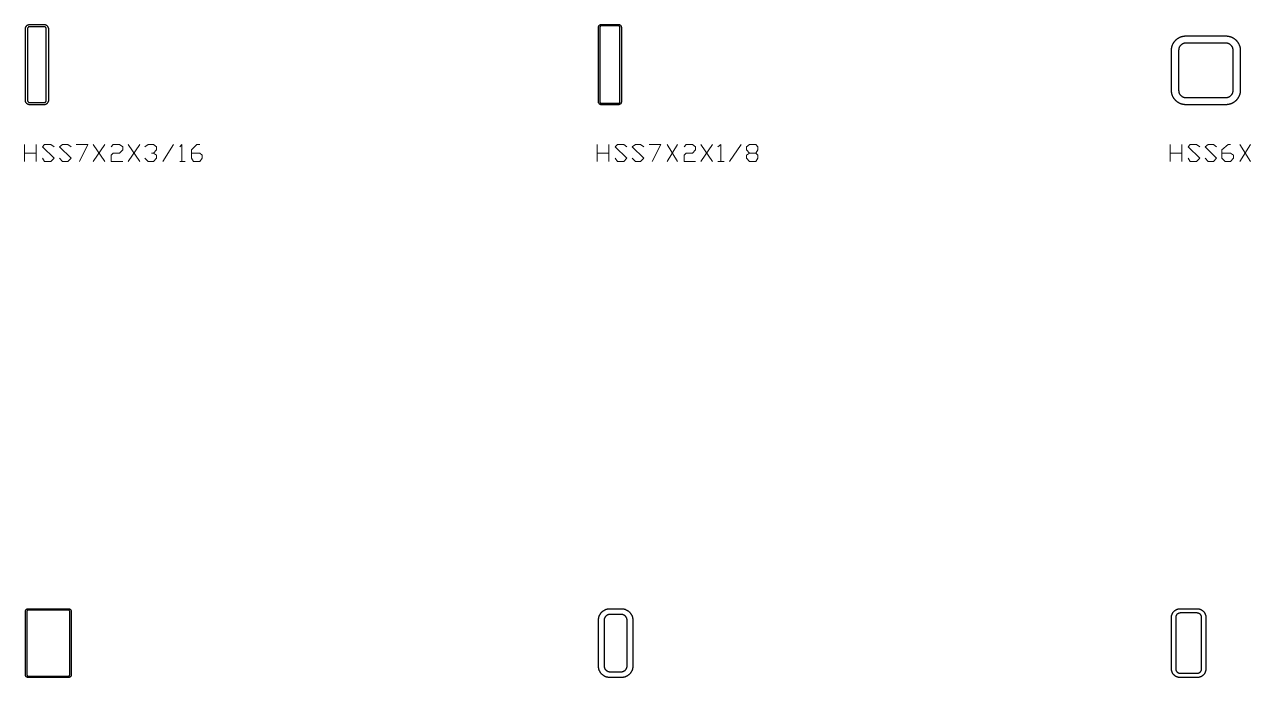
# Model space of a CAD drawing. Header units: inches. Extents: x 0 to 975, y -1305 to 34.
# Drawn here: x 749.9 to 856.9, y -950 to -893 of the extents above; entities that cross this region are included whole.
import ezdxf

# ---------------------------------------------------------------- set-up
doc = ezdxf.new("R2010")
doc.units = ezdxf.units.IN
doc.header["$MEASUREMENT"] = 0
doc.layers.add('AISC_STEEL', color=7, linetype='Continuous')

msp = doc.modelspace()

# ---------------------------------------------------------------- linework, layer by layer
at = {"color": 3, "lineweight": 0}
for p, q in [((749.92, -904.96), (749.92, -903.48)), ((750.94, -903.48), (750.94, -904.96)), ((755.92, -903.48), (756.93, -904.96)), ((755.92, -904.96), (756.93, -903.48)), ((758.96, -903.48), (759.97, -904.96)), ((758.96, -904.96), (759.97, -903.48)), ((762, -904.96), (762.92, -903.48)), ((799.9, -904.96), (799.9, -903.48)), ((800.92, -903.48), (800.92, -904.96)), ((805.99, -903.48), (806.91, -904.96)), ((805.99, -904.96), (806.91, -903.48)), ((808.94, -903.48), (809.95, -904.96)), ((808.94, -904.96), (809.95, -903.48)), ((811.43, -904.96), (812.44, -903.48)), ((849.88, -904.96), (849.88, -903.48)), ((850.9, -903.48), (850.9, -904.96)), ((855.97, -903.48), (856.89, -904.96)), ((855.97, -904.96), (856.89, -903.48)), ((749.92, -904.22), (750.94, -904.22)), ((763.48, -904.96), (763.94, -904.96)), ((799.9, -904.22), (800.92, -904.22)), ((810.42, -904.96), (810.97, -904.96)), ((849.88, -904.22), (850.9, -904.22))]:
    msp.add_line(p, q, dxfattribs=at)
for points in [[(751.49, -904.68), (751.67, -904.96), (752.23, -904.96), (752.5, -904.68), (751.49, -903.67), (751.67, -903.48), (752.23, -903.48), (752.5, -903.67)], [(752.97, -904.68), (753.24, -904.96), (753.7, -904.96), (753.98, -904.68), (752.97, -903.67), (753.24, -903.48), (753.7, -903.48), (753.98, -903.67)], [(754.44, -903.48), (755.45, -903.48), (754.72, -904.96)], [(757.48, -903.67), (757.67, -903.48), (758.22, -903.48), (758.5, -903.67), (758.5, -903.94), (758.22, -904.22), (757.67, -904.22), (757.48, -904.4), (757.48, -904.96), (758.5, -904.96)], [(760.43, -903.67), (760.71, -903.48), (761.17, -903.48), (761.45, -903.67), (761.45, -903.94), (761.17, -904.22), (760.99, -904.22)], [(763.48, -903.67), (763.66, -903.48), (763.66, -904.96)], [(764.49, -904.22), (765.23, -904.22), (765.41, -904.4), (765.41, -904.68), (765.23, -904.96), (764.68, -904.96), (764.49, -904.68), (764.49, -903.94), (764.95, -903.48), (765.23, -903.48)], [(801.47, -904.68), (801.66, -904.96), (802.21, -904.96), (802.49, -904.68), (801.47, -903.67), (801.66, -903.48), (802.21, -903.48), (802.49, -903.67)], [(802.95, -904.68), (803.22, -904.96), (803.68, -904.96), (803.96, -904.68), (802.95, -903.67), (803.22, -903.48), (803.68, -903.48), (803.96, -903.67)], [(804.42, -903.48), (805.44, -903.48), (804.7, -904.96)], [(807.47, -903.67), (807.65, -903.48), (808.2, -903.48), (808.48, -903.67), (808.48, -903.94), (808.2, -904.22), (807.65, -904.22), (807.47, -904.4), (807.47, -904.96), (808.48, -904.96)], [(810.42, -903.67), (810.69, -903.48), (810.69, -904.96)], [(813.74, -904.22), (813.92, -904.4), (813.92, -904.68), (813.74, -904.96), (813.18, -904.96), (812.91, -904.68), (812.91, -904.4), (813.18, -904.22), (813.74, -904.22), (813.92, -903.94), (813.92, -903.67), (813.74, -903.48), (813.18, -903.48), (812.91, -903.67), (812.91, -903.94), (813.18, -904.22)], [(851.45, -904.68), (851.64, -904.96), (852.19, -904.96), (852.47, -904.68), (851.45, -903.67), (851.64, -903.48), (852.19, -903.48), (852.47, -903.67)], [(852.93, -904.68), (853.2, -904.96), (853.67, -904.96), (853.94, -904.68), (852.93, -903.67), (853.2, -903.48), (853.67, -903.48), (853.94, -903.67)], [(854.4, -904.22), (855.14, -904.22), (855.42, -904.4), (855.42, -904.68), (855.14, -904.96), (854.68, -904.96), (854.4, -904.68), (854.4, -903.94), (854.96, -903.48), (855.14, -903.48)], [(761.17, -904.22), (761.45, -904.4), (761.45, -904.68), (761.17, -904.96), (760.71, -904.96), (760.43, -904.68)]]:
    msp.add_lwpolyline(points, dxfattribs=at)
at = {"layer": 'AISC_STEEL'}
for points in [[(751.62, -893), (751.65, -893), (751.68, -893), (751.71, -893.01), (751.74, -893.02), (751.77, -893.03), (751.8, -893.04), (751.82, -893.06), (751.85, -893.07), (751.87, -893.09), (751.89, -893.11), (751.91, -893.13), (751.93, -893.15), (751.94, -893.18), (751.96, -893.2), (751.97, -893.23), (751.98, -893.26), (751.99, -893.29), (752, -893.32), (752, -893.35), (752, -893.37), (752, -899.62), (752, -899.65), (752, -899.68), (751.99, -899.71), (751.98, -899.74), (751.97, -899.77), (751.96, -899.8), (751.94, -899.82), (751.93, -899.85), (751.91, -899.87), (751.89, -899.89), (751.87, -899.91), (751.85, -899.93), (751.82, -899.94), (751.8, -899.96), (751.77, -899.97), (751.74, -899.98), (751.71, -899.99), (751.68, -900), (751.65, -900), (751.62, -900), (750.38, -900), (750.35, -900), (750.32, -900), (750.29, -899.99), (750.26, -899.98), (750.23, -899.97), (750.2, -899.96), (750.18, -899.94), (750.15, -899.93), (750.13, -899.91), (750.11, -899.89), (750.09, -899.87), (750.07, -899.85), (750.06, -899.82), (750.04, -899.8), (750.03, -899.77), (750.02, -899.74), (750.01, -899.71), (750, -899.68), (750, -899.65), (750, -899.62), (750, -893.37), (750, -893.35), (750, -893.32), (750.01, -893.29), (750.02, -893.26), (750.03, -893.23), (750.04, -893.2), (750.06, -893.18), (750.07, -893.15), (750.09, -893.13), (750.11, -893.11), (750.13, -893.09), (750.15, -893.07), (750.18, -893.06), (750.2, -893.04), (750.23, -893.03), (750.26, -893.02), (750.29, -893.01), (750.32, -893), (750.35, -893), (750.38, -893)], [(750.38, -893.19), (750.35, -893.19), (750.33, -893.19), (750.3, -893.2), (750.28, -893.21), (750.26, -893.23), (750.24, -893.24), (750.23, -893.26), (750.21, -893.28), (750.2, -893.3), (750.19, -893.33), (750.19, -893.35), (750.19, -893.37), (750.19, -899.62), (750.19, -899.65), (750.19, -899.67), (750.2, -899.7), (750.21, -899.72), (750.23, -899.74), (750.24, -899.76), (750.26, -899.77), (750.28, -899.79), (750.3, -899.8), (750.33, -899.81), (750.35, -899.81), (750.38, -899.81), (751.62, -899.81), (751.65, -899.81), (751.67, -899.81), (751.7, -899.8), (751.72, -899.79), (751.74, -899.77), (751.76, -899.76), (751.77, -899.74), (751.79, -899.72), (751.8, -899.7), (751.81, -899.67), (751.81, -899.65), (751.81, -899.62), (751.81, -893.37), (751.81, -893.35), (751.81, -893.33), (751.8, -893.3), (751.79, -893.28), (751.77, -893.26), (751.76, -893.24), (751.74, -893.23), (751.72, -893.21), (751.7, -893.2), (751.67, -893.19), (751.65, -893.19), (751.62, -893.19)], [(801.75, -893), (801.78, -893), (801.81, -893.01), (801.83, -893.01), (801.86, -893.02), (801.88, -893.04), (801.91, -893.05), (801.93, -893.07), (801.95, -893.09), (801.96, -893.12), (801.98, -893.14), (801.99, -893.17), (801.99, -893.19), (802, -893.22), (802, -893.25), (802, -899.75), (802, -899.78), (801.99, -899.81), (801.99, -899.83), (801.98, -899.86), (801.96, -899.88), (801.95, -899.91), (801.93, -899.93), (801.91, -899.95), (801.88, -899.96), (801.86, -899.98), (801.83, -899.99), (801.81, -899.99), (801.78, -900), (801.75, -900), (800.25, -900), (800.22, -900), (800.19, -899.99), (800.17, -899.99), (800.14, -899.98), (800.12, -899.96), (800.09, -899.95), (800.07, -899.93), (800.05, -899.91), (800.04, -899.88), (800.02, -899.86), (800.01, -899.83), (800.01, -899.81), (800, -899.78), (800, -899.75), (800, -893.25), (800, -893.22), (800.01, -893.19), (800.01, -893.17), (800.02, -893.14), (800.04, -893.12), (800.05, -893.09), (800.07, -893.07), (800.09, -893.05), (800.12, -893.04), (800.14, -893.02), (800.17, -893.01), (800.19, -893.01), (800.22, -893), (800.25, -893)], [(800.25, -893.12), (800.23, -893.13), (800.22, -893.13), (800.2, -893.13), (800.19, -893.14), (800.17, -893.15), (800.16, -893.16), (800.15, -893.17), (800.14, -893.19), (800.13, -893.2), (800.13, -893.22), (800.13, -893.23), (800.12, -893.25), (800.12, -899.75), (800.13, -899.77), (800.13, -899.78), (800.13, -899.8), (800.14, -899.81), (800.15, -899.83), (800.16, -899.84), (800.17, -899.85), (800.19, -899.86), (800.2, -899.87), (800.22, -899.87), (800.23, -899.87), (800.25, -899.87), (801.75, -899.87), (801.77, -899.87), (801.78, -899.87), (801.8, -899.87), (801.81, -899.86), (801.83, -899.85), (801.84, -899.84), (801.85, -899.83), (801.86, -899.81), (801.87, -899.8), (801.87, -899.78), (801.87, -899.77), (801.88, -899.75), (801.88, -893.25), (801.87, -893.23), (801.87, -893.22), (801.87, -893.2), (801.86, -893.19), (801.85, -893.17), (801.84, -893.16), (801.83, -893.15), (801.81, -893.14), (801.8, -893.13), (801.78, -893.13), (801.77, -893.13), (801.75, -893.12)], [(854.75, -894), (854.78, -894), (854.81, -894), (854.84, -894), (854.87, -894.01), (854.9, -894.01), (854.93, -894.01), (854.96, -894.02), (854.99, -894.02), (855.02, -894.03), (855.04, -894.04), (855.07, -894.04), (855.1, -894.05), (855.13, -894.06), (855.16, -894.07), (855.19, -894.08), (855.21, -894.09), (855.24, -894.1), (855.27, -894.11), (855.3, -894.13), (855.32, -894.14), (855.35, -894.15), (855.38, -894.17), (855.4, -894.18), (855.43, -894.2), (855.45, -894.21), (855.48, -894.23), (855.5, -894.25), (855.52, -894.27), (855.55, -894.29), (855.57, -894.31), (855.59, -894.33), (855.61, -894.35), (855.63, -894.37), (855.65, -894.39), (855.67, -894.41), (855.69, -894.43), (855.71, -894.45), (855.73, -894.48), (855.75, -894.5), (855.77, -894.52), (855.79, -894.55), (855.8, -894.57), (855.82, -894.6), (855.83, -894.62), (855.85, -894.65), (855.86, -894.68), (855.87, -894.7), (855.89, -894.73), (855.9, -894.76), (855.91, -894.79), (855.92, -894.81), (855.93, -894.84), (855.94, -894.87), (855.95, -894.9), (855.96, -894.93), (855.96, -894.96), (855.97, -894.98), (855.98, -895.01), (855.98, -895.04), (855.99, -895.07), (855.99, -895.1), (855.99, -895.13), (856, -895.16), (856, -895.19), (856, -895.22), (856, -895.25), (856, -898.75), (856, -898.78), (856, -898.81), (856, -898.84), (855.99, -898.87), (855.99, -898.9), (855.99, -898.93), (855.98, -898.96), (855.98, -898.99), (855.97, -899.02), (855.96, -899.04), (855.96, -899.07), (855.95, -899.1), (855.94, -899.13), (855.93, -899.16), (855.92, -899.19), (855.91, -899.21), (855.9, -899.24), (855.89, -899.27), (855.87, -899.3), (855.86, -899.32), (855.85, -899.35), (855.83, -899.38), (855.82, -899.4), (855.8, -899.43), (855.79, -899.45), (855.77, -899.48), (855.75, -899.5), (855.73, -899.52), (855.71, -899.55), (855.69, -899.57), (855.67, -899.59), (855.65, -899.61), (855.63, -899.63), (855.61, -899.65), (855.59, -899.67), (855.57, -899.69), (855.55, -899.71), (855.52, -899.73), (855.5, -899.75), (855.48, -899.77), (855.45, -899.79), (855.43, -899.8), (855.4, -899.82), (855.38, -899.83), (855.35, -899.85), (855.32, -899.86), (855.3, -899.87), (855.27, -899.89), (855.24, -899.9), (855.21, -899.91), (855.19, -899.92), (855.16, -899.93), (855.13, -899.94), (855.1, -899.95), (855.07, -899.96), (855.04, -899.96), (855.02, -899.97), (854.99, -899.98), (854.96, -899.98), (854.93, -899.99), (854.9, -899.99), (854.87, -899.99), (854.84, -900), (854.81, -900), (854.78, -900), (854.75, -900), (851.25, -900), (851.22, -900), (851.19, -900), (851.16, -900), (851.13, -899.99), (851.1, -899.99), (851.07, -899.99), (851.04, -899.98), (851.01, -899.98), (850.98, -899.97), (850.96, -899.96), (850.93, -899.96), (850.9, -899.95), (850.87, -899.94), (850.84, -899.93), (850.81, -899.92), (850.79, -899.91), (850.76, -899.9), (850.73, -899.89), (850.7, -899.87), (850.68, -899.86), (850.65, -899.85), (850.62, -899.83), (850.6, -899.82), (850.57, -899.8), (850.55, -899.79), (850.52, -899.77), (850.5, -899.75), (850.48, -899.73), (850.45, -899.71), (850.43, -899.69), (850.41, -899.67), (850.39, -899.65), (850.37, -899.63), (850.35, -899.61), (850.33, -899.59), (850.31, -899.57), (850.29, -899.55), (850.27, -899.52), (850.25, -899.5), (850.23, -899.48), (850.21, -899.45), (850.2, -899.43), (850.18, -899.4), (850.17, -899.38), (850.15, -899.35), (850.14, -899.32), (850.13, -899.3), (850.11, -899.27), (850.1, -899.24), (850.09, -899.21), (850.08, -899.19), (850.07, -899.16), (850.06, -899.13), (850.05, -899.1), (850.04, -899.07), (850.04, -899.04), (850.03, -899.02), (850.02, -898.99), (850.02, -898.96), (850.01, -898.93), (850.01, -898.9), (850.01, -898.87), (850, -898.84), (850, -898.81), (850, -898.78), (850, -898.75), (850, -895.25), (850, -895.22), (850, -895.19), (850, -895.16), (850.01, -895.13), (850.01, -895.1), (850.01, -895.07), (850.02, -895.04), (850.02, -895.01), (850.03, -894.98), (850.04, -894.96), (850.04, -894.93), (850.05, -894.9), (850.06, -894.87), (850.07, -894.84), (850.08, -894.81), (850.09, -894.79), (850.1, -894.76), (850.11, -894.73), (850.13, -894.7), (850.14, -894.68), (850.15, -894.65), (850.17, -894.62), (850.18, -894.6), (850.2, -894.57), (850.21, -894.55), (850.23, -894.52), (850.25, -894.5), (850.27, -894.48), (850.29, -894.45), (850.31, -894.43), (850.33, -894.41), (850.35, -894.39), (850.37, -894.37), (850.39, -894.35), (850.41, -894.33), (850.43, -894.31), (850.45, -894.29), (850.48, -894.27), (850.5, -894.25), (850.52, -894.23), (850.55, -894.21), (850.57, -894.2), (850.6, -894.18), (850.62, -894.17), (850.65, -894.15), (850.68, -894.14), (850.7, -894.13), (850.73, -894.11), (850.76, -894.1), (850.79, -894.09), (850.81, -894.08), (850.84, -894.07), (850.87, -894.06), (850.9, -894.05), (850.93, -894.04), (850.96, -894.04), (850.98, -894.03), (851.01, -894.02), (851.04, -894.02), (851.07, -894.01), (851.1, -894.01), (851.13, -894.01), (851.16, -894), (851.19, -894), (851.22, -894), (851.25, -894)], [(851.25, -894.62), (851.22, -894.63), (851.19, -894.63), (851.16, -894.63), (851.13, -894.64), (851.1, -894.64), (851.07, -894.65), (851.05, -894.66), (851.02, -894.67), (850.99, -894.68), (850.96, -894.69), (850.94, -894.71), (850.91, -894.72), (850.89, -894.74), (850.86, -894.76), (850.84, -894.78), (850.82, -894.8), (850.8, -894.82), (850.78, -894.84), (850.76, -894.86), (850.74, -894.89), (850.72, -894.91), (850.71, -894.94), (850.69, -894.96), (850.68, -894.99), (850.67, -895.02), (850.66, -895.05), (850.65, -895.07), (850.64, -895.1), (850.64, -895.13), (850.63, -895.16), (850.63, -895.19), (850.63, -895.22), (850.62, -895.25), (850.62, -898.75), (850.63, -898.78), (850.63, -898.81), (850.63, -898.84), (850.64, -898.87), (850.64, -898.9), (850.65, -898.93), (850.66, -898.95), (850.67, -898.98), (850.68, -899.01), (850.69, -899.04), (850.71, -899.06), (850.72, -899.09), (850.74, -899.11), (850.76, -899.14), (850.78, -899.16), (850.8, -899.18), (850.82, -899.2), (850.84, -899.22), (850.86, -899.24), (850.89, -899.26), (850.91, -899.28), (850.94, -899.29), (850.96, -899.31), (850.99, -899.32), (851.02, -899.33), (851.05, -899.34), (851.07, -899.35), (851.1, -899.36), (851.13, -899.36), (851.16, -899.37), (851.19, -899.37), (851.22, -899.37), (851.25, -899.38), (854.75, -899.38), (854.78, -899.37), (854.81, -899.37), (854.84, -899.37), (854.87, -899.36), (854.9, -899.36), (854.93, -899.35), (854.95, -899.34), (854.98, -899.33), (855.01, -899.32), (855.04, -899.31), (855.06, -899.29), (855.09, -899.28), (855.11, -899.26), (855.14, -899.24), (855.16, -899.22), (855.18, -899.2), (855.2, -899.18), (855.22, -899.16), (855.24, -899.14), (855.26, -899.11), (855.28, -899.09), (855.29, -899.06), (855.31, -899.04), (855.32, -899.01), (855.33, -898.98), (855.34, -898.95), (855.35, -898.93), (855.36, -898.9), (855.36, -898.87), (855.37, -898.84), (855.37, -898.81), (855.37, -898.78), (855.38, -898.75), (855.38, -895.25), (855.37, -895.22), (855.37, -895.19), (855.37, -895.16), (855.36, -895.13), (855.36, -895.1), (855.35, -895.07), (855.34, -895.05), (855.33, -895.02), (855.32, -894.99), (855.31, -894.96), (855.29, -894.94), (855.28, -894.91), (855.26, -894.89), (855.24, -894.86), (855.22, -894.84), (855.2, -894.82), (855.18, -894.8), (855.16, -894.78), (855.14, -894.76), (855.11, -894.74), (855.09, -894.72), (855.06, -894.71), (855.04, -894.69), (855.01, -894.68), (854.98, -894.67), (854.95, -894.66), (854.93, -894.65), (854.9, -894.64), (854.87, -894.64), (854.84, -894.63), (854.81, -894.63), (854.78, -894.63), (854.75, -894.62)], [(753.75, -944), (753.78, -944), (753.81, -944.01), (753.83, -944.01), (753.86, -944.02), (753.88, -944.04), (753.91, -944.05), (753.93, -944.07), (753.95, -944.09), (753.96, -944.12), (753.98, -944.14), (753.99, -944.17), (753.99, -944.19), (754, -944.22), (754, -944.25), (754, -949.75), (754, -949.78), (753.99, -949.81), (753.99, -949.83), (753.98, -949.86), (753.96, -949.88), (753.95, -949.91), (753.93, -949.93), (753.91, -949.95), (753.88, -949.96), (753.86, -949.98), (753.83, -949.99), (753.81, -949.99), (753.78, -950), (753.75, -950), (750.25, -950), (750.22, -950), (750.19, -949.99), (750.17, -949.99), (750.14, -949.98), (750.12, -949.96), (750.09, -949.95), (750.07, -949.93), (750.05, -949.91), (750.04, -949.88), (750.02, -949.86), (750.01, -949.83), (750.01, -949.81), (750, -949.78), (750, -949.75), (750, -944.25), (750, -944.22), (750.01, -944.19), (750.01, -944.17), (750.02, -944.14), (750.04, -944.12), (750.05, -944.09), (750.07, -944.07), (750.09, -944.05), (750.12, -944.04), (750.14, -944.02), (750.17, -944.01), (750.19, -944.01), (750.22, -944), (750.25, -944)], [(750.25, -944.12), (750.23, -944.13), (750.22, -944.13), (750.2, -944.13), (750.19, -944.14), (750.17, -944.15), (750.16, -944.16), (750.15, -944.17), (750.14, -944.19), (750.13, -944.2), (750.13, -944.22), (750.13, -944.23), (750.12, -944.25), (750.12, -949.75), (750.13, -949.77), (750.13, -949.78), (750.13, -949.8), (750.14, -949.81), (750.15, -949.83), (750.16, -949.84), (750.17, -949.85), (750.19, -949.86), (750.2, -949.87), (750.22, -949.87), (750.23, -949.87), (750.25, -949.87), (753.75, -949.87), (753.77, -949.87), (753.78, -949.87), (753.8, -949.87), (753.81, -949.86), (753.83, -949.85), (753.84, -949.84), (753.85, -949.83), (753.86, -949.81), (753.87, -949.8), (753.87, -949.78), (753.87, -949.77), (753.88, -949.75), (753.88, -944.25), (753.87, -944.23), (753.87, -944.22), (753.87, -944.2), (753.86, -944.19), (753.85, -944.17), (753.84, -944.16), (753.83, -944.15), (753.81, -944.14), (753.8, -944.13), (753.78, -944.13), (753.77, -944.13), (753.75, -944.12)], [(802, -944), (802.03, -944), (802.06, -944), (802.09, -944), (802.12, -944.01), (802.15, -944.01), (802.18, -944.02), (802.21, -944.02), (802.23, -944.03), (802.26, -944.04), (802.29, -944.04), (802.32, -944.05), (802.35, -944.06), (802.38, -944.07), (802.4, -944.08), (802.43, -944.1), (802.46, -944.11), (802.48, -944.12), (802.51, -944.14), (802.53, -944.15), (802.56, -944.17), (802.58, -944.19), (802.61, -944.21), (802.63, -944.22), (802.65, -944.24), (802.67, -944.26), (802.7, -944.28), (802.72, -944.3), (802.74, -944.33), (802.76, -944.35), (802.78, -944.37), (802.79, -944.39), (802.81, -944.42), (802.83, -944.44), (802.85, -944.47), (802.86, -944.49), (802.88, -944.52), (802.89, -944.54), (802.9, -944.57), (802.92, -944.6), (802.93, -944.62), (802.94, -944.65), (802.95, -944.68), (802.96, -944.71), (802.96, -944.74), (802.97, -944.77), (802.98, -944.79), (802.98, -944.82), (802.99, -944.85), (802.99, -944.88), (803, -944.91), (803, -944.94), (803, -944.97), (803, -945), (803, -949), (803, -949.03), (803, -949.06), (803, -949.09), (802.99, -949.12), (802.99, -949.15), (802.98, -949.18), (802.98, -949.21), (802.97, -949.23), (802.96, -949.26), (802.96, -949.29), (802.95, -949.32), (802.94, -949.35), (802.93, -949.38), (802.92, -949.4), (802.9, -949.43), (802.89, -949.46), (802.88, -949.48), (802.86, -949.51), (802.85, -949.53), (802.83, -949.56), (802.81, -949.58), (802.79, -949.61), (802.78, -949.63), (802.76, -949.65), (802.74, -949.67), (802.72, -949.7), (802.7, -949.72), (802.67, -949.74), (802.65, -949.76), (802.63, -949.78), (802.61, -949.79), (802.58, -949.81), (802.56, -949.83), (802.53, -949.85), (802.51, -949.86), (802.48, -949.88), (802.46, -949.89), (802.43, -949.9), (802.4, -949.92), (802.38, -949.93), (802.35, -949.94), (802.32, -949.95), (802.29, -949.96), (802.26, -949.96), (802.23, -949.97), (802.21, -949.98), (802.18, -949.98), (802.15, -949.99), (802.12, -949.99), (802.09, -950), (802.06, -950), (802.03, -950), (802, -950), (801, -950), (800.97, -950), (800.94, -950), (800.91, -950), (800.88, -949.99), (800.85, -949.99), (800.82, -949.98), (800.79, -949.98), (800.77, -949.97), (800.74, -949.96), (800.71, -949.96), (800.68, -949.95), (800.65, -949.94), (800.62, -949.93), (800.6, -949.92), (800.57, -949.9), (800.54, -949.89), (800.52, -949.88), (800.49, -949.86), (800.47, -949.85), (800.44, -949.83), (800.42, -949.81), (800.39, -949.79), (800.37, -949.78), (800.35, -949.76), (800.33, -949.74), (800.3, -949.72), (800.28, -949.7), (800.26, -949.67), (800.24, -949.65), (800.22, -949.63), (800.21, -949.61), (800.19, -949.58), (800.17, -949.56), (800.15, -949.53), (800.14, -949.51), (800.12, -949.48), (800.11, -949.46), (800.1, -949.43), (800.08, -949.4), (800.07, -949.38), (800.06, -949.35), (800.05, -949.32), (800.04, -949.29), (800.04, -949.26), (800.03, -949.23), (800.02, -949.21), (800.02, -949.18), (800.01, -949.15), (800.01, -949.12), (800, -949.09), (800, -949.06), (800, -949.03), (800, -949), (800, -945), (800, -944.97), (800, -944.94), (800, -944.91), (800.01, -944.88), (800.01, -944.85), (800.02, -944.82), (800.02, -944.79), (800.03, -944.77), (800.04, -944.74), (800.04, -944.71), (800.05, -944.68), (800.06, -944.65), (800.07, -944.62), (800.08, -944.6), (800.1, -944.57), (800.11, -944.54), (800.12, -944.52), (800.14, -944.49), (800.15, -944.47), (800.17, -944.44), (800.19, -944.42), (800.21, -944.39), (800.22, -944.37), (800.24, -944.35), (800.26, -944.33), (800.28, -944.3), (800.3, -944.28), (800.33, -944.26), (800.35, -944.24), (800.37, -944.22), (800.39, -944.21), (800.42, -944.19), (800.44, -944.17), (800.47, -944.15), (800.49, -944.14), (800.52, -944.12), (800.54, -944.11), (800.57, -944.1), (800.6, -944.08), (800.62, -944.07), (800.65, -944.06), (800.68, -944.05), (800.71, -944.04), (800.74, -944.04), (800.77, -944.03), (800.79, -944.02), (800.82, -944.02), (800.85, -944.01), (800.88, -944.01), (800.91, -944), (800.94, -944), (800.97, -944), (801, -944)], [(801, -944.5), (800.97, -944.5), (800.94, -944.5), (800.91, -944.51), (800.88, -944.51), (800.86, -944.52), (800.83, -944.53), (800.8, -944.54), (800.78, -944.55), (800.75, -944.57), (800.73, -944.58), (800.7, -944.6), (800.68, -944.62), (800.66, -944.64), (800.64, -944.66), (800.62, -944.68), (800.6, -944.7), (800.58, -944.73), (800.57, -944.75), (800.55, -944.78), (800.54, -944.8), (800.53, -944.83), (800.52, -944.86), (800.51, -944.88), (800.51, -944.91), (800.5, -944.94), (800.5, -944.97), (800.5, -945), (800.5, -949), (800.5, -949.03), (800.5, -949.06), (800.51, -949.09), (800.51, -949.12), (800.52, -949.14), (800.53, -949.17), (800.54, -949.2), (800.55, -949.22), (800.57, -949.25), (800.58, -949.27), (800.6, -949.3), (800.62, -949.32), (800.64, -949.34), (800.66, -949.36), (800.68, -949.38), (800.7, -949.4), (800.73, -949.42), (800.75, -949.43), (800.78, -949.45), (800.8, -949.46), (800.83, -949.47), (800.86, -949.48), (800.88, -949.49), (800.91, -949.49), (800.94, -949.5), (800.97, -949.5), (801, -949.5), (802, -949.5), (802.03, -949.5), (802.06, -949.5), (802.09, -949.49), (802.12, -949.49), (802.14, -949.48), (802.17, -949.47), (802.2, -949.46), (802.22, -949.45), (802.25, -949.43), (802.27, -949.42), (802.3, -949.4), (802.32, -949.38), (802.34, -949.36), (802.36, -949.34), (802.38, -949.32), (802.4, -949.3), (802.42, -949.27), (802.43, -949.25), (802.45, -949.22), (802.46, -949.2), (802.47, -949.17), (802.48, -949.14), (802.49, -949.12), (802.49, -949.09), (802.5, -949.06), (802.5, -949.03), (802.5, -949), (802.5, -945), (802.5, -944.97), (802.5, -944.94), (802.49, -944.91), (802.49, -944.88), (802.48, -944.86), (802.47, -944.83), (802.46, -944.8), (802.45, -944.78), (802.43, -944.75), (802.42, -944.73), (802.4, -944.7), (802.38, -944.68), (802.36, -944.66), (802.34, -944.64), (802.32, -944.62), (802.3, -944.6), (802.27, -944.58), (802.25, -944.57), (802.22, -944.55), (802.2, -944.54), (802.17, -944.53), (802.14, -944.52), (802.12, -944.51), (802.09, -944.51), (802.06, -944.5), (802.03, -944.5), (802, -944.5)], [(852.25, -944), (852.28, -944), (852.31, -944), (852.34, -944.01), (852.37, -944.01), (852.4, -944.01), (852.43, -944.02), (852.45, -944.03), (852.48, -944.04), (852.51, -944.05), (852.54, -944.06), (852.56, -944.07), (852.59, -944.08), (852.62, -944.1), (852.64, -944.11), (852.67, -944.13), (852.69, -944.14), (852.71, -944.16), (852.74, -944.18), (852.76, -944.2), (852.78, -944.22), (852.8, -944.24), (852.82, -944.26), (852.84, -944.29), (852.86, -944.31), (852.87, -944.33), (852.89, -944.36), (852.9, -944.38), (852.92, -944.41), (852.93, -944.44), (852.94, -944.46), (852.95, -944.49), (852.96, -944.52), (852.97, -944.55), (852.98, -944.57), (852.99, -944.6), (852.99, -944.63), (852.99, -944.66), (853, -944.69), (853, -944.72), (853, -944.75), (853, -949.25), (853, -949.28), (853, -949.31), (852.99, -949.34), (852.99, -949.37), (852.99, -949.4), (852.98, -949.43), (852.97, -949.45), (852.96, -949.48), (852.95, -949.51), (852.94, -949.54), (852.93, -949.56), (852.92, -949.59), (852.9, -949.62), (852.89, -949.64), (852.87, -949.67), (852.86, -949.69), (852.84, -949.71), (852.82, -949.74), (852.8, -949.76), (852.78, -949.78), (852.76, -949.8), (852.74, -949.82), (852.71, -949.84), (852.69, -949.86), (852.67, -949.87), (852.64, -949.89), (852.62, -949.9), (852.59, -949.92), (852.56, -949.93), (852.54, -949.94), (852.51, -949.95), (852.48, -949.96), (852.45, -949.97), (852.43, -949.98), (852.4, -949.99), (852.37, -949.99), (852.34, -949.99), (852.31, -950), (852.28, -950), (852.25, -950), (850.75, -950), (850.72, -950), (850.69, -950), (850.66, -949.99), (850.63, -949.99), (850.6, -949.99), (850.57, -949.98), (850.55, -949.97), (850.52, -949.96), (850.49, -949.95), (850.46, -949.94), (850.44, -949.93), (850.41, -949.92), (850.38, -949.9), (850.36, -949.89), (850.33, -949.87), (850.31, -949.86), (850.29, -949.84), (850.26, -949.82), (850.24, -949.8), (850.22, -949.78), (850.2, -949.76), (850.18, -949.74), (850.16, -949.71), (850.14, -949.69), (850.13, -949.67), (850.11, -949.64), (850.1, -949.62), (850.08, -949.59), (850.07, -949.56), (850.06, -949.54), (850.05, -949.51), (850.04, -949.48), (850.03, -949.45), (850.02, -949.43), (850.01, -949.4), (850.01, -949.37), (850.01, -949.34), (850, -949.31), (850, -949.28), (850, -949.25), (850, -944.75), (850, -944.72), (850, -944.69), (850.01, -944.66), (850.01, -944.63), (850.01, -944.6), (850.02, -944.57), (850.03, -944.55), (850.04, -944.52), (850.05, -944.49), (850.06, -944.46), (850.07, -944.44), (850.08, -944.41), (850.1, -944.38), (850.11, -944.36), (850.13, -944.33), (850.14, -944.31), (850.16, -944.29), (850.18, -944.26), (850.2, -944.24), (850.22, -944.22), (850.24, -944.2), (850.26, -944.18), (850.29, -944.16), (850.31, -944.14), (850.33, -944.13), (850.36, -944.11), (850.38, -944.1), (850.41, -944.08), (850.44, -944.07), (850.46, -944.06), (850.49, -944.05), (850.52, -944.04), (850.55, -944.03), (850.57, -944.02), (850.6, -944.01), (850.63, -944.01), (850.66, -944.01), (850.69, -944), (850.72, -944), (850.75, -944)], [(850.75, -944.37), (850.72, -944.38), (850.69, -944.38), (850.66, -944.39), (850.63, -944.39), (850.61, -944.4), (850.58, -944.42), (850.55, -944.43), (850.53, -944.45), (850.51, -944.46), (850.48, -944.48), (850.46, -944.51), (850.45, -944.53), (850.43, -944.55), (850.42, -944.58), (850.4, -944.61), (850.39, -944.63), (850.39, -944.66), (850.38, -944.69), (850.38, -944.72), (850.38, -944.75), (850.38, -949.25), (850.38, -949.28), (850.38, -949.31), (850.39, -949.34), (850.39, -949.37), (850.4, -949.39), (850.42, -949.42), (850.43, -949.45), (850.45, -949.47), (850.46, -949.49), (850.48, -949.52), (850.51, -949.54), (850.53, -949.55), (850.55, -949.57), (850.58, -949.58), (850.61, -949.6), (850.63, -949.61), (850.66, -949.61), (850.69, -949.62), (850.72, -949.62), (850.75, -949.62), (852.25, -949.62), (852.28, -949.62), (852.31, -949.62), (852.34, -949.61), (852.37, -949.61), (852.39, -949.6), (852.42, -949.58), (852.45, -949.57), (852.47, -949.55), (852.49, -949.54), (852.52, -949.52), (852.54, -949.49), (852.55, -949.47), (852.57, -949.45), (852.58, -949.42), (852.6, -949.39), (852.61, -949.37), (852.61, -949.34), (852.62, -949.31), (852.62, -949.28), (852.62, -949.25), (852.62, -944.75), (852.62, -944.72), (852.62, -944.69), (852.61, -944.66), (852.61, -944.63), (852.6, -944.61), (852.58, -944.58), (852.57, -944.55), (852.55, -944.53), (852.54, -944.51), (852.52, -944.48), (852.49, -944.46), (852.47, -944.45), (852.45, -944.43), (852.42, -944.42), (852.39, -944.4), (852.37, -944.39), (852.34, -944.39), (852.31, -944.38), (852.28, -944.38), (852.25, -944.37)]]:
    msp.add_lwpolyline(points, close=True, dxfattribs=at)

doc.saveas('drawing.dxf')
